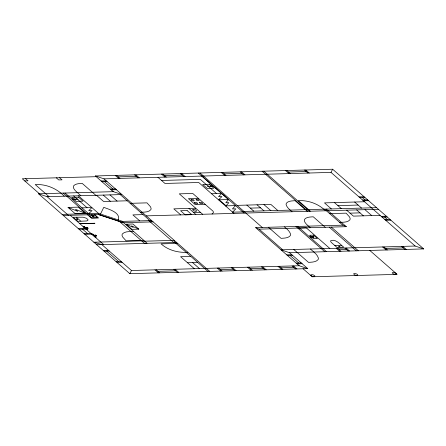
<?xml version="1.0" encoding="UTF-8"?>
<svg xmlns="http://www.w3.org/2000/svg" width="446" height="446" viewBox="0 0 446 446"><rect width="100%" height="100%" fill="white"/><g stroke="black" fill="none" stroke-linecap="round" stroke-linejoin="round"><path stroke-width="0.67" d="M118 220.976C121.764 212.798 109.32 209.497 103.756 207.334L100.043 215.022M129.825 273.682L131.475 270.51L299.188 265.744L307.751 268.626L289.582 252.726L281.013 249.838L415.131 246.03L423.7 248.913L332.644 169.224L95.399 175.969L113.34 191.663L121.903 194.551L47.103 196.675L38.534 193.793L129.825 273.682L307.751 268.626M95.399 175.969L103.968 178.852L330.999 172.401L332.644 169.224M201.848 176.075L228.575 199.524L225.821 202.729L228.843 202.646L226.055 205.851M232.622 212.162L235.867 208.834L232.438 208.934L235.51 205.584L225.431 205.868M88.598 213.64L92.054 210.573L88.732 210.668L91.893 207.607L81.975 207.853M212.073 214.019L213.467 212.474L213.071 211.231L192.795 193.486L179.292 193.848L202.662 214.303M314.196 276.732L314.915 276.057C314.034 274.942 312.038 274.201 310.773 275.004L310.985 275.65M357.023 275.517L357.742 274.842L356.817 274.034L354.659 273.443L353.6 273.788L354.52 274.931L356.683 275.528M395.624 274.418L396.343 274.084L396.132 273.437M80.877 221.222L86.574 220.971L87.79 220.553L87.996 219.627L86.401 218.228L83.118 217.202L73.2 217.274L77.816 221.311L80.877 221.222L76.26 217.185M96.219 176.683L22.3 178.779L39.426 193.765M118.218 176.884L136.303 176.371M164.541 175.568L182.085 175.066M224.182 173.873L241.922 173.366M288.501 172.044L306.235 171.543M24.736 180.909L28.014 180.814L25.584 178.684M101.119 180.976L106.232 180.831M101.983 181.734L107.096 181.589M161.536 180.474L200.332 179.37L216.605 193.614M110.418 189.11L115.525 188.965M111.283 189.868L116.389 189.723M38.534 193.793L113.34 191.663M211.577 193.754L221.651 193.469L218.579 196.68L221.941 196.586L218.495 199.814L228.586 199.524M198.381 198.398L188.429 198.676L195.276 204.669L205.227 204.385M127.283 200.795L103.578 201.469L96.498 195.276M130.193 203.337L146.996 202.863L150.525 206.805L151.105 208.377L150.893 209.681C148.328 212.552 143.924 212.012 140.423 212.29M358.952 196.864L364.059 196.719M359.816 197.623L364.923 197.478M362.604 200.059L367.71 199.914M363.468 200.817L368.58 200.672M237.032 205.372L270.856 204.413L277.78 210.467M364.533 201.748L324.482 202.891L331.4 208.945M195.727 208.232L173.828 208.851L180.764 214.922M250.301 208.12L260.52 207.83M337.923 205.634L358.105 205.06M85.18 213.199L74.967 213.489L68.048 207.429L78.262 207.139L85.18 213.199L75.469 209.325L77.821 211.387L68.065 207.429M62.078 214.392L98.471 213.361L122.656 221.378L151.623 220.553M63.349 215.507L98.488 214.509L123.62 222.705L147.041 243.198L144.404 243.271M193.581 212.497L200.382 212.302M243.94 211.432L376.569 207.663M143.066 214.61L132.902 214.894L139.737 220.876M244.397 211.839L232.567 212.173L233.955 213.383M93.771 216.394L92.751 216.421L91.14 215.011L92.16 214.983C97.869 218.612 89.345 215.641 93.749 216.444M93.398 216.728C94.229 216.421 92.077 216.126 93.147 216.672M146.277 215.875L378.414 209.28M329.633 213.617L346.129 213.149L349.586 217.012L350.155 218.551L349.948 219.828C347.423 222.643 343.097 222.114 339.657 222.387M350.026 213.155L360.022 212.87M119.483 221.467L144.537 243.393M79.55 223.457L94.92 223.279L79.84 223.708M380.087 215.362L353.41 216.12L346.642 210.194M78.396 195.794L98.466 213.361L98.488 214.509L123.252 222.716L153.123 221.868L149.917 220.603L120.203 194.595M381.23 216.36L386.336 216.215M126.095 224.204L132.93 224.009L138.801 229.144L131.966 229.339L126.095 224.204L133.293 227.41L131.498 225.843L138.801 229.144M382.094 217.118L387.2 216.973M84.757 227.934C87.511 227.014 90.471 228.876 85.069 228.207M384.881 219.555L389.988 219.41M78.217 228.519L85.114 228.324M385.745 220.313L390.852 220.168M79.081 229.277L85.978 229.082M86.362 229.339L87.399 229.311M255.642 227.638L342.823 225.158L346.319 226.68L259.132 229.155L255.642 227.638L299.188 265.744M133.599 231.435C129.842 231.781 125.042 230.995 122.226 234.061L122.014 235.36L122.594 236.926L126.112 240.851L143.785 240.349M83.987 233.57L90.884 233.375M299.506 228.04L306.285 227.85L329.828 248.455M84.851 234.328L91.748 234.133M92.038 234.306L93.086 234.289M93.331 235.438C96.085 234.518 99.04 236.374 93.643 235.711M94.931 236.843L95.968 236.809M141.655 240.868L93.877 242.223L101.866 244.603L131.475 270.51M142.112 241.269L174.252 240.361L174.971 242.524L208.031 271.463M96.76 244.748L176.672 242.479M177.737 243.405L161.084 243.878C168.315 250.368 178.311 252.904 187.861 252.269M103.255 250.435L108.367 250.29M104.124 251.193L109.231 251.048M334.857 245.568L341.669 245.372L343.738 247.19L336.931 247.379L331.439 242.552L330.72 241.632L330.659 240.689C334.779 238.922 338.876 242.769 341.669 245.372M339.183 249.749L346.553 249.543M385.634 248.433L403.229 247.931M289.582 252.726L423.7 248.913M190.81 256.4L180.591 256.69L194.339 268.726M286.739 254.856L291.851 254.711M287.609 255.614L292.715 255.469M116.116 261.685L121.223 261.54M116.98 262.443L122.087 262.298M187.515 262.75L197.729 262.46M296.177 263.112L301.29 262.967M297.047 263.87L302.154 263.725M158.001 271.319L175.596 270.822M220.302 269.551L233.068 269.189M250.513 268.693L263.173 268.33M281.047 267.823L293.886 267.461M395.284 274.429L393.127 273.833L392.201 272.69L393.863 272.411L395.903 273.236M313.856 276.743L311.213 275.851M312.875 236.943L313.577 237.038L312.791 236.876M362.369 197.55L365.157 199.986M384.647 217.046L387.435 219.482M330.999 172.401L415.131 246.03M364.979 209.67L371.747 215.596M354.642 202.032L361.567 208.087M402.771 246.382L406.234 249.409M401.5 246.415L404.957 249.448M356.638 209.91L363.406 215.836M305.783 169.987L309.24 173.02M304.507 170.026L307.969 173.054M334.467 202.607L341.385 208.661M383.906 246.917L387.368 249.944M382.629 246.956L386.091 249.983M286.772 170.528L290.229 173.555M285.496 170.567L288.952 173.594M326.227 209.096L346.319 226.68M324.526 209.146L342.823 225.158M325.508 210.785C318.372 203.705 308.247 200.159 298.268 200.622L310.371 211.214M369.795 250.446L397.13 274.362L312.228 276.776L303.074 268.76M331.306 227.103L358.344 250.769M329.265 227.165L356.304 250.825M263.809 171.18L309.58 211.237M262.109 171.231L307.874 211.287M307.238 211.304L295.113 200.694C292.113 200.945 288.411 200.756 286.299 203.264L286.087 204.575C286.962 207.691 289.788 209.659 292.063 211.733M325.234 227.276L313.259 216.795C310.288 217.046 306.614 216.856 304.529 219.343L304.317 220.647L304.891 222.208L306.257 224.043L310.199 227.705M346.096 247.993L349.558 251.02M344.819 248.026L348.281 251.053M337.455 248.238L340.917 251.265M336.178 248.271L339.64 251.299M241.464 171.816L244.926 174.843M240.188 171.855L243.65 174.882M297.644 226.445L326.478 251.672M295.938 226.49L324.772 251.722M263.96 204.608L270.878 210.663M310.416 249.007C313.282 251.767 317.212 254.081 318.411 258.111L318.171 259.555C315.857 262.309 311.799 262.097 308.509 262.376L293.769 249.476M222.454 172.357L225.91 175.384M284.425 226.819C286.784 228.96 289.677 231.022 290.58 234.239L290.352 235.627C288.127 238.275 284.214 238.075 281.047 238.342L268.397 227.276M221.177 172.396L224.633 175.423M257.058 204.803L263.976 210.858M246.844 205.093L253.763 211.148M200.014 172.992L262.237 227.449M198.331 173.042L244.101 213.099M290.162 255.541L298.731 263.04M259.132 229.155L282.714 249.793M219.187 199.791L226.105 205.846M232.634 212.173L198.715 182.498L164.981 183.457L157.94 177.324M293.435 265.911L296.891 268.938M292.158 265.944L295.614 268.971M181.628 173.516L185.09 176.544M180.357 173.555L183.813 176.583M279.319 266.312L282.781 269.339M278.042 266.346L281.498 269.373M162.812 174.052L166.269 177.079M161.53 174.085L164.992 177.118M262.722 266.78L266.184 269.808M261.445 266.82L264.902 269.847M188.931 208.421L195.866 214.493M248.784 267.176L252.246 270.204M247.508 267.215L250.97 270.243M135.846 174.815L139.308 177.848M134.569 174.854L138.031 177.882M232.617 267.639L236.073 270.666M231.34 267.672L234.797 270.7M116.484 175.367L119.946 178.394M115.207 175.406L118.669 178.433M218.573 268.035L222.036 271.062M217.297 268.074L220.753 271.101M103.968 178.852L209.737 271.413M104.542 181.661L112.972 189.037M148.774 220.636L173.828 242.557M192.622 262.605L199.451 268.581M109.989 194.891L117.069 201.085M103.243 195.08L110.324 201.274M95.801 195.292L82.215 183.401C79.26 183.652 75.608 183.462 73.534 185.932L73.322 187.225L73.891 188.781L75.251 190.604L80.849 195.716M175.144 269.267L178.606 272.3M173.868 269.306L177.33 272.333M59.58 177.714L62.016 179.844L58.733 179.939L56.296 177.809M73.612 195.922L87.081 207.708M94.697 214.621L98.527 217.977L91.48 218.178L87.645 214.821M156.273 269.808L159.735 272.835M154.996 269.841L158.453 272.868M65.038 193.04L89.852 214.755M63.165 193.09L87.979 214.805M64.224 196.19C56.737 188.39 46.044 183.964 35.217 184.56L48.999 196.619M86.117 227.895L86.429 228.168M94.691 235.399L95.004 235.672M85.794 227.906L84.121 226.445L83.084 226.473L86.73 229.662L87.767 229.634L86.106 228.179M94.368 235.41L92.696 233.944L91.659 233.972L95.299 237.166L96.342 237.133L94.68 235.683M70.239 215.312L103.656 244.553M47.103 196.675L68.455 215.362M82.532 229.177L87.433 233.47M106.678 251.12L118.669 261.612M122.656 221.378L123.252 222.716M87.94 228.285L86.964 227.594L87.94 228.285M96.514 235.789L95.539 235.092L96.514 235.789M192.967 209.43L192.7 209.999L193.603 210.796L195.699 211.376L196.703 211.042L195.783 209.91L192.967 209.43M191.256 199.373L191.022 199.825L191.741 200.449L193.425 200.912L194.25 200.644L193.531 199.752L191.256 199.373M196.223 199.234L196.151 199.919L197.294 200.561L199.217 200.505L198.498 199.613L196.223 199.234M194.668 202.361L194.434 202.813L195.153 203.443L196.842 203.9L197.667 203.632L196.948 202.74L194.668 202.361M199.641 202.222L199.407 202.674L200.126 203.298L201.809 203.761L202.635 203.493L201.915 202.601L199.641 202.222M313.878 237.138L310.628 237.183L309.937 236.575L312.323 236.508L313.014 237.116C311.559 236.609 313.783 236.202 313.878 237.138M209.102 186.573C207.128 187.069 207.942 185.04 209.102 186.573M77.643 199.412L76.835 199.145L77.643 199.412M77.95 199.518C75.976 200.014 76.79 197.979 77.95 199.518M208.795 186.473L207.987 186.199L208.795 186.473M209.397 184.259L202.685 184.449L207.217 188.418L213.935 188.229L209.397 184.259M212.285 185.982L209.899 186.049L210.59 186.651L212.976 186.584L212.285 185.982M78.496 197.199L71.605 197.4L76.121 201.352L83.012 201.157L78.496 197.199M74.956 198.966L72.575 199.033L73.267 199.635L75.647 199.568L74.956 198.966M187.13 210.557L180.569 210.741L185.263 214.849L191.819 214.66L187.13 210.557M95.227 215.619L89.351 215.786L91.725 217.865L97.602 217.698L95.227 215.619M76.929 218.919L76.417 218.936L77.66 219.56L76.929 218.919M84.506 226.774L83.463 226.808L84.517 226.785M313.544 235.148L309.608 235.259L313.466 238.638L317.401 238.521L313.544 235.148M339.668 246.209L338.581 246.242L340.014 246.515L339.668 246.209"/></g></svg>
